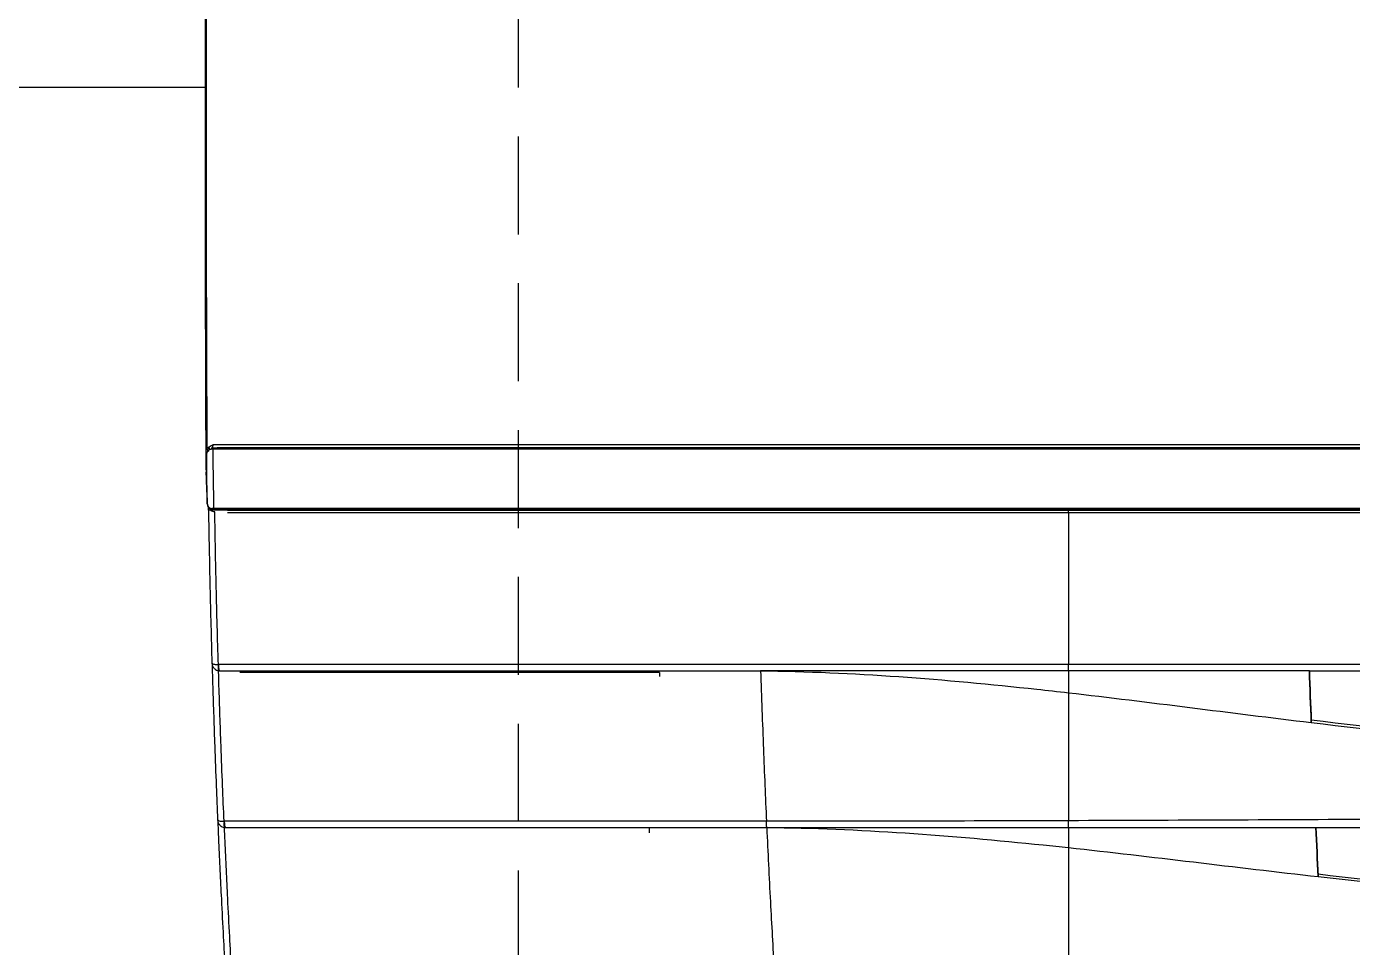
# Model space of a CAD drawing. Header units: inches. Extents: x -53835 to 52744, y -79586 to -50910.
# Drawn here: x 4675.4 to 4834, y -63775 to -63664.7 of the extents above; entities that cross this region are included whole.
import ezdxf

# ---------------------------------------------------------------- set-up
doc = ezdxf.new("R2010")
doc.units = ezdxf.units.IN
doc.header["$LTSCALE"] = 50
doc.header["$MEASUREMENT"] = 0
doc.linetypes.add('HID', pattern=[2.5, 1.5, -1])
doc.linetypes.add('HIDDEN', pattern=[0.375, 0.25, -0.125])
doc.layers.add('06-LIGHT', color=4, linetype='Continuous')
doc.layers.add('3.기호.계단선', color=30, linetype='Continuous')

# ---------------------------------------------------------------- blocks, each defined once
blk = doc.blocks.new('*U255')
at = {"color": 8}
for p, q in [((0.23, 194), (0.05, 194)), ((0.05, 194), (0.05, 194)), ((0.16, 193.19), (0.16, 193.19)), ((0.09, 190.49), (0.09, 190.49)), ((0.1, 190.56), (0.1, 190.56)), ((0.12, 189.44), (0.12, 189.43)), ((0.25, 186.81), (0.25, 186.8)), ((0.25, 186.81), (0.25, 186.8))]:
    blk.add_line(p, q, dxfattribs=at)
at = {"color": 1, "linetype": 'HIDDEN'}
blk.add_lwpolyline([(1179.94, 464.99), (1179.94, 14.99), (39.94, 14.99), (39.94, 464.99)], close=True, dxfattribs=at)
at = {"color": 8}
blk.add_arc((0.87, 193.8), 0.2, 90, 99.4283, dxfattribs=at)
for centre, major_axis, ratio, start_param, end_param in [((1.22, 194.01), (-1, -0.011), 0.000851, 5.81073, 6.230827), ((0.73, 193.82), (-0.5, 0.021), 0.710917, 0.074486, 0.971745), ((0.78, 194.01), (-0.436, 0.245), 0.699022, 0.689796, 1.432768), ((0.81, 194.06), (-0.393, 0.309), 0.676566, 0.870738, 1.553972), ((0.87, 193.8), (0.033, -0.197), 0.348188, 3.1344, 4.658358), ((0.87, 193.8), (0, -0.2), 0.351833, 3.141593, 4.716068), ((0.99, 193.8), (0, -0.2), 0.205027, 3.141593, 4.714452), ((1.09, 186.26), (0, -0.2), 0.201921, 4.714424, 6.229723), ((1.81, 166.3), (0.127, 0.79), 0.18902, 1.609012, 3.142438), ((1.84, 166.3), (0, -0.8), 0.192414, 4.720156, 6.283185), ((2.54, 146.3), (0.111, 0.792), 0.18309, 1.608242, 3.142333), ((2.57, 146.3), (0, -0.8), 0.1863, 4.724017, 6.283185)]:
    blk.add_ellipse(centre, major_axis=major_axis, ratio=ratio, start_param=start_param, end_param=end_param, dxfattribs=at)
for points, degree in [([(2.71, 360.02), (0.55, 324.73), (-0.33, 289.36), (0.05, 194)], 3), ([(0.23, 194), (-0.16, 289.37), (0.73, 324.74), (2.88, 360.03)], 3), ([(0.16, 193.19), (0.14, 192.41)], 1), ([(0.23, 193.81), (0.23, 193.88), (0.23, 193.94), (0.23, 194)], 3), ([(0.33, 194), (0.35, 194.02), (0.37, 194.04), (0.4, 194.05)], 3), ([(0.95, 193.8), (0.9, 193.8), (0.85, 193.8), (0.8, 193.8)], 3), ([(0.87, 194), (0.91, 194), (0.95, 194), (0.99, 194)], 3), ([(0.99, 194), (1.16, 194), (1.33, 194), (1.5, 194)], 3), ([(0.13, 191.87), (0.1, 190.56)], 1), ([(0.09, 190.49), (0.1, 190.62), (0.1, 190.75), (0.11, 190.87)], 3), ([(0.09, 190.49), (0.09, 190.49), (0.09, 190.49), (0.09, 190.49)], 3), ([(0.4, 186), (0.4, 186.16), (0.39, 186.31), (0.39, 186.47)], 3), ([(0.63, 186), (0.65, 186.05), (0.7, 186.11), (0.75, 186.14)], 3), ([(0.63, 186), (0.48, 185.99), (0.4, 185.99), (0.4, 185.99)], 3), ([(0.99, 186.05), (1, 186.05), (1, 186.05), (1, 186.05)], 3), ([(1, 186.05), (1.61, 186.05), (2.22, 186.05), (2.84, 186.05)], 3), ([(110.14, 185.7), (110.14, 185.8), (110.14, 185.9), (110.14, 185.9)], 3), ([(110.14, 185.7), (110.14, 179.23), (110.14, 172.76), (110.14, 166.3)], 3), ([(0.85, 166.47), (0.86, 166.15), (0.87, 165.82), (0.88, 165.5)], 3), ([(1.69, 166.29), (1.68, 166.29), (1.67, 166.29), (1.66, 166.3)], 3), ([(1.68, 165.51), (1.74, 165.5), (1.79, 165.5), (1.84, 165.5)], 3), ([(57.94, 165.3), (57.94, 165.13), (57.94, 164.95), (57.94, 164.78)], 3), ([(82.3, 165.5), (78.49, 165.5), (74.67, 165.5), (70.86, 165.5)], 3), ([(70.86, 165.5), (70.86, 165.5), (70.86, 165.5), (70.86, 165.5)], 3), ([(140.88, 165.5), (130.63, 165.5), (120.38, 165.5), (110.14, 165.5)], 3), ([(110.14, 165.5), (110.14, 164.56), (110.14, 163.63), (110.14, 162.71)], 3), ([(140.88, 165.5), (157.55, 165.5), (174.22, 165.5), (190.88, 165.5)], 3), ([(141.12, 158.9), (141.04, 161.1), (140.96, 163.3), (140.88, 165.5)], 3), ([(140.89, 165.5), (140.96, 163.35), (141.04, 161.2), (141.12, 159.05)], 3), ([(110.14, 162.71), (120.49, 161.52), (130.79, 160.13), (141.12, 158.9)], 3), ([(141.11, 159.15), (141.12, 159.09), (141.12, 159), (141.12, 158.9)], 3), ([(1.58, 146.46), (1.59, 146.14), (1.6, 145.82), (1.62, 145.5)], 3), ([(2.42, 146.29), (2.41, 146.29), (2.4, 146.29), (2.39, 146.29)], 3), ([(110.14, 146.36), (97.28, 146.32), (84.43, 146.29), (71.6, 146.29)], 3), ([(2.43, 145.51), (2.48, 145.5), (2.52, 145.5), (2.57, 145.5)], 3), ([(3.13, 145.5), (3.13, 145.5), (3.13, 145.5), (3.13, 145.5)], 3), ([(56.64, 145.5), (56.64, 145.27), (56.64, 145.03), (56.64, 144.8)], 3), ([(71.64, 145.5), (84.46, 145.5), (97.29, 145.5), (110.14, 145.5)], 3), ([(71.64, 145.5), (71.64, 145.5), (71.64, 145.5), (71.64, 145.5)], 3), ([(110.14, 145.5), (114.89, 145.5), (119.64, 145.5), (124.39, 145.5)], 3), ([(110.14, 145.5), (110.14, 144.63), (110.14, 143.77), (110.14, 142.93)], 3), ([(124.39, 145.5), (130.16, 145.5), (135.93, 145.5), (141.7, 145.5)], 3), ([(141.7, 145.5), (158.38, 145.5), (175.07, 145.5), (191.76, 145.5)], 3), ([(142.02, 139.22), (141.91, 141.31), (141.8, 143.41), (141.7, 145.5)], 3), ([(141.7, 145.5), (141.81, 143.43), (141.91, 141.36), (142.01, 139.3)], 3), ([(110.14, 142.93), (120.79, 141.78), (131.39, 140.42), (142.02, 139.22)], 3), ([(142, 139.53), (142, 139.55), (142, 139.56), (142, 139.56)], 3), ([(142, 139.53), (142.02, 139.48), (142.02, 139.36), (142.02, 139.22)], 3)]:
    blk.add_open_spline(points, degree=degree, dxfattribs=at)
for points, knots in [([(0.05, 194), (0.05, 193.53), (0.06, 193.07), (0.07, 192.25), (0.07, 191.9), (0.08, 191.2), (0.09, 190.84), (0.09, 190.49)], [0, 0, 0, 0, 0.399294, 0.399294, 0.699647, 0.699647, 1, 1, 1, 1]), ([(0.16, 193.19), (0.15, 192.75), (0.14, 192.31), (0.12, 191.43), (0.11, 191), (0.1, 190.56)], [0, 0, 0, 0, 0.5, 0.5, 1, 1, 1, 1]), ([(0.8, 193.8), (0.74, 193.79), (0.68, 193.78), (0.54, 193.73), (0.47, 193.69), (0.34, 193.6), (0.28, 193.53), (0.19, 193.38), (0.16, 193.28), (0.16, 193.19)], [0, 0, 0, 0, 0.154456, 0.154456, 0.374956, 0.374956, 0.653826, 0.653826, 1, 1, 1, 1]), ([(0.25, 186.81), (0.24, 187.01), (0.24, 187.2), (0.22, 188.27), (0.21, 189.13), (0.19, 190.87), (0.18, 191.73), (0.16, 192.79), (0.16, 192.99), (0.16, 193.19)], [0, 0, 0, 0, 0.092547, 0.092547, 0.500171, 0.500171, 0.907796, 0.907796, 1, 1, 1, 1]), ([(0.23, 193.81), (0.23, 193.87), (0.26, 193.93), (0.32, 193.99), (0.33, 194), (0.33, 194)], [0, 0, 0, 0, 0.894177, 0.894177, 1, 1, 1, 1]), ([(0.4, 194.05), (0.43, 194.07), (0.47, 194.09), (0.58, 194.16), (0.66, 194.21), (0.79, 194.28), (0.82, 194.29), (0.88, 194.32), (0.9, 194.34), (0.95, 194.36), (0.96, 194.37), (0.98, 194.38), (0.99, 194.38), (1, 194.39), (1.01, 194.39), (1.01, 194.4), (1.02, 194.4), (1.02, 194.4), (1.02, 194.4), (1.03, 194.4)], [0, 0, 0, 0, 0.211843, 0.211843, 0.618776, 0.618776, 0.759942, 0.759942, 0.870728, 0.870728, 0.929874, 0.929874, 0.961875, 0.961875, 0.979256, 0.979256, 0.992466, 0.992466, 1, 1, 1, 1]), ([(1.03, 194.4), (1.03, 194.4), (1.02, 194.4), (1.02, 194.39), (1.02, 194.39), (1.02, 194.38), (1.01, 194.38), (1.01, 194.36), (1, 194.36), (0.99, 194.33), (0.99, 194.32), (0.97, 194.28), (0.95, 194.25), (0.92, 194.19), (0.91, 194.15), (0.87, 194.07), (0.86, 194.03), (0.84, 193.99)], [0, 0, 0, 0, 0.013568, 0.013568, 0.037214, 0.037214, 0.068468, 0.068468, 0.126077, 0.126077, 0.232683, 0.232683, 0.432706, 0.432706, 0.68324, 0.68324, 1, 1, 1, 1]), ([(0.9, 193.94), (5.81, 193.94), (10.75, 193.94), (20.63, 193.94), (25.58, 193.94), (40.44, 193.94), (50.37, 193.94), (80.23, 193.94), (100.21, 193.94), (140.17, 193.94), (160.16, 193.94), (200.13, 193.94), (220.12, 193.94), (320.05, 193.94), (400, 193.94), (479.94, 193.94)], [0, 0, 0, 0, 0.03125, 0.03125, 0.0625, 0.0625, 0.125, 0.125, 0.25, 0.25, 0.375, 0.375, 0.5, 0.5, 1, 1, 1, 1]), ([(479.94, 193.8), (400.01, 193.8), (320.07, 193.8), (220.16, 193.8), (200.17, 193.8), (160.21, 193.8), (140.22, 193.8), (100.27, 193.8), (80.31, 193.8), (50.44, 193.8), (40.5, 193.8), (25.63, 193.8), (20.67, 193.8), (10.79, 193.8), (5.84, 193.8), (0.95, 193.8)], [0, 0, 0, 0, 0.5, 0.5, 0.625, 0.625, 0.75, 0.75, 0.875, 0.875, 0.9375, 0.9375, 0.96875, 0.96875, 1, 1, 1, 1]), ([(0.95, 193.8), (0.95, 193.4), (0.96, 193.01), (0.97, 191.74), (0.98, 190.88), (1.01, 189.14), (1.02, 188.28), (1.04, 187.03), (1.05, 186.64), (1.05, 186.26)], [0, 0, 0, 0, 0.157944, 0.157944, 0.502409, 0.502409, 0.846873, 0.846873, 1, 1, 1, 1]), ([(1.03, 194.4), (4.91, 194.37), (8.8, 194.41), (16.61, 194.41), (20.52, 194.41), (32.26, 194.41), (40.12, 194.41), (63.7, 194.41), (79.47, 194.41), (111.03, 194.41), (126.83, 194.41), (158.43, 194.41), (174.24, 194.41), (190.04, 194.41)], [0, 0, 0, 0, 0.0625, 0.0625, 0.125, 0.125, 0.25, 0.25, 0.5, 0.5, 0.75, 0.75, 1, 1, 1, 1]), ([(189.04, 194), (186.07, 194), (183.09, 194), (160.13, 194), (140.14, 194), (100.18, 194), (80.2, 194), (50.34, 194), (40.41, 194), (25.55, 194), (20.6, 194), (10.93, 194), (6.2, 194), (1.5, 194)], [0, 0, 0, 0, 0.047401, 0.047401, 0.366063, 0.366063, 0.684724, 0.684724, 0.844055, 0.844055, 0.92372, 0.92372, 1, 1, 1, 1]), ([(0.1, 190.56), (0.1, 190.49), (0.1, 190.42), (0.1, 190.26), (0.1, 190.17), (0.1, 190), (0.1, 189.91), (0.1, 189.74), (0.11, 189.65), (0.11, 189.53), (0.11, 189.48), (0.12, 189.44)], [0, 0, 0, 0, 0.214453, 0.214453, 0.429132, 0.429132, 0.640881, 0.640881, 0.851843, 0.851843, 1, 1, 1, 1]), ([(0.12, 189.44), (0.14, 189), (0.16, 188.56), (0.2, 187.68), (0.22, 187.25), (0.25, 186.81)], [0, 0, 0, 0, 0.5, 0.5, 1, 1, 1, 1]), ([(0.25, 186.81), (0.25, 186.74), (0.26, 186.68), (0.33, 186.53), (0.38, 186.45), (0.51, 186.34), (0.58, 186.3), (0.66, 186.26), (0.67, 186.26), (0.69, 186.25)], [0, 0, 0, 0, 0.291599, 0.291599, 0.694986, 0.694986, 0.955686, 0.955686, 1, 1, 1, 1]), ([(0.26, 186.8), (0.26, 186.69), (0.3, 186.48), (0.48, 186.21), (0.66, 186.1), (0.76, 186.06)], [0, 0, 0, 0, 0.370538, 0.716833, 1, 1, 1, 1]), ([(0.77, 186.05), (0.77, 186.05), (0.76, 186.05), (0.75, 186.06), (0.74, 186.06), (0.72, 186.07), (0.72, 186.08), (0.71, 186.09), (0.7, 186.11), (0.69, 186.14), (0.69, 186.16), (0.68, 186.2), (0.68, 186.23), (0.69, 186.25), (0.69, 186.25), (0.69, 186.25)], [0, 0, 0, 0, 0.0305, 0.0305, 0.248677, 0.248677, 0.304697, 0.304697, 0.529926, 0.529926, 0.756562, 0.756562, 0.983109, 0.983109, 1, 1, 1, 1]), ([(0.69, 186.25), (0.7, 186.25), (0.72, 186.25), (0.84, 186.26), (0.94, 186.26), (1.05, 186.26)], [0, 0, 0, 0, 0.159863, 0.159863, 1, 1, 1, 1]), ([(1.05, 186.26), (5.95, 186.26), (10.89, 186.26), (20.78, 186.26), (25.73, 186.26), (40.61, 186.26), (50.55, 186.26), (80.42, 186.26), (100.38, 186.26), (140.31, 186.26), (160.28, 186.26), (200.24, 186.26), (220.22, 186.26), (320.11, 186.26), (400.03, 186.26), (479.94, 186.26)], [0, 0, 0, 0, 0.03125, 0.03125, 0.0625, 0.0625, 0.125, 0.125, 0.25, 0.25, 0.375, 0.375, 0.5, 0.5, 1, 1, 1, 1]), ([(0.4, 186), (0.45, 182.72), (0.52, 179.43), (0.66, 172.92), (0.75, 169.7), (0.84, 166.47)], [0, 0, 0, 0, 0.504534, 0.504534, 1, 1, 1, 1]), ([(1.2, 185.82), (1.11, 185.82), (1.03, 185.83), (0.87, 185.87), (0.8, 185.89), (0.7, 185.95), (0.66, 185.97), (0.63, 186)], [0, 0, 0, 0, 0.3816, 0.3816, 0.752011, 0.752011, 1, 1, 1, 1]), ([(1.09, 186.06), (1, 186.06), (0.92, 186.06), (0.82, 186.06), (0.79, 186.05), (0.77, 186.05)], [0, 0, 0, 0, 0.750656, 0.750656, 1, 1, 1, 1]), ([(0.77, 186.05), (0.77, 186.05), (0.78, 186.05), (0.8, 186.05), (0.81, 186.05), (0.84, 186.05), (0.86, 186.05), (0.92, 186.05), (0.96, 186.05), (0.99, 186.05)], [0, 0, 0, 0, 0.113501, 0.113501, 0.256211, 0.256211, 0.505873, 0.505873, 1, 1, 1, 1]), ([(479.94, 186.06), (400.03, 186.06), (320.12, 186.06), (220.24, 186.06), (200.26, 186.06), (160.31, 186.06), (140.32, 186.06), (100.39, 186.06), (80.43, 186.06), (50.57, 186.06), (40.64, 186.06), (25.77, 186.06), (20.81, 186.06), (10.93, 186.06), (5.99, 186.06), (1.09, 186.06)], [0, 0, 0, 0, 0.5, 0.5, 0.625, 0.625, 0.75, 0.75, 0.875, 0.875, 0.9375, 0.9375, 0.96875, 0.96875, 1, 1, 1, 1]), ([(1.66, 166.3), (1.56, 169.59), (1.47, 172.87), (1.32, 179.38), (1.26, 182.6), (1.2, 185.82)], [0, 0, 0, 0, 0.505483, 0.505483, 1, 1, 1, 1]), ([(110.14, 185.7), (92.03, 185.7), (73.95, 185.7), (46.89, 185.7), (37.88, 185.7), (20.18, 185.7), (11.47, 185.7), (2.83, 185.7)], [0, 0, 0, 0, 0.503675, 0.503675, 0.755513, 0.755513, 1, 1, 1, 1]), ([(2.84, 186.05), (2.84, 186.04), (2.84, 186.03), (2.84, 186.02), (2.84, 186.02), (2.84, 186.02)], [0, 0, 0, 0, 0.865418, 0.865418, 1, 1, 1, 1]), ([(2.84, 186.02), (7.73, 186.02), (12.66, 186.02), (22.51, 186.02), (27.44, 186.02), (42.25, 186.02), (52.15, 186.02), (81.91, 186.02), (101.8, 186.02), (141.56, 186.02), (161.46, 186.02), (201.24, 186.02), (221.14, 186.02), (320.6, 186.02), (400.17, 186.02), (479.74, 186.02)], [0, 0, 0, 0, 0.03125, 0.03125, 0.0625, 0.0625, 0.125, 0.125, 0.25, 0.25, 0.375, 0.375, 0.5, 0.5, 1, 1, 1, 1]), ([(190.37, 185.7), (187.64, 185.7), (184.9, 185.7), (171.66, 185.7), (161.16, 185.7), (143.9, 185.7), (137.14, 185.7), (123.64, 185.7), (116.89, 185.7), (110.14, 185.7)], [0, 0, 0, 0, 0.1022, 0.1022, 0.494985, 0.494985, 0.747578, 0.747578, 1, 1, 1, 1]), ([(0.84, 166.47), (0.84, 166.47), (0.84, 166.47), (0.85, 166.45), (0.85, 166.44), (0.89, 166.41), (0.91, 166.4), (1, 166.36), (1.08, 166.35), (1.23, 166.32), (1.31, 166.31), (1.47, 166.3), (1.56, 166.3), (1.66, 166.3)], [0, 0, 0, 0, 0.004657, 0.004657, 0.171177, 0.171177, 0.329676, 0.329676, 0.60266, 0.60266, 0.791779, 0.791779, 1, 1, 1, 1]), ([(0.84, 166.47), (0.84, 166.47), (0.84, 166.47), (0.85, 166.39), (0.86, 166.31), (0.9, 166.17), (0.92, 166.1), (1.02, 165.93), (1.1, 165.83), (1.26, 165.69), (1.33, 165.64), (1.5, 165.56), (1.59, 165.53), (1.68, 165.51)], [0, 0, 0, 0, 0.004657, 0.004657, 0.171178, 0.171178, 0.329678, 0.329678, 0.602664, 0.602664, 0.791782, 0.791782, 1, 1, 1, 1]), ([(110.14, 166.3), (91.98, 166.29), (73.83, 166.29), (46.68, 166.29), (37.64, 166.29), (19.62, 166.29), (10.61, 166.29), (1.69, 166.29)], [0, 0, 0, 0, 0.5, 0.5, 0.75, 0.75, 1, 1, 1, 1]), ([(110.14, 165.5), (110.14, 165.53), (110.14, 165.59), (110.14, 165.93), (110.14, 166.18), (110.14, 166.3)], [0, 0, 0, 0, 0.392645, 0.726209, 1, 1, 1, 1]), ([(190.88, 166.3), (177.42, 166.3), (163.96, 166.3), (137.05, 166.3), (123.59, 166.3), (110.14, 166.3)], [0, 0, 0, 0, 0.5, 0.5, 1, 1, 1, 1]), ([(0.88, 165.5), (0.88, 165.5), (0.88, 165.5), (0.9, 164.83), (0.92, 164.16), (1.02, 160.96), (1.1, 158.41), (1.26, 154.17), (1.32, 152.47), (1.45, 149.34), (1.51, 147.9), (1.57, 146.46)], [0, 0, 0, 0, 0.000003, 0.000003, 0.105523, 0.105523, 0.506415, 0.506415, 0.773572, 0.773572, 1, 1, 1, 1]), ([(2.39, 146.29), (2.33, 147.8), (2.26, 149.32), (2.13, 152.53), (2.07, 154.24), (1.91, 158.5), (1.82, 161.06), (1.72, 164.24), (1.71, 164.87), (1.69, 165.5), (1.69, 165.5), (1.69, 165.5)], [0, 0, 0, 0, 0.235766, 0.235766, 0.501866, 0.501866, 0.901174, 0.901174, 0.999997, 0.999997, 1, 1, 1, 1]), ([(1.84, 165.5), (7.54, 165.5), (13.28, 165.5), (24.76, 165.5), (30.51, 165.5), (47.77, 165.5), (59.31, 165.5), (70.86, 165.5)], [0, 0, 0, 0, 0.25, 0.25, 0.5, 0.5, 1, 1, 1, 1]), ([(57.94, 165.3), (48.98, 165.3), (40.03, 165.3), (22.17, 165.3), (13.25, 165.3), (4.39, 165.3)], [0, 0, 0, 0, 0.5, 0.5, 1, 1, 1, 1]), ([(70.86, 165.5), (70.97, 162.18), (71.19, 155.78), (71.46, 149.36), (71.6, 146.29)], [0, 0, 0, 0, 0.520592, 1, 1, 1, 1]), ([(70.86, 165.5), (82.61, 165.39), (95.74, 164.32), (108.79, 162.86), (110.14, 162.71)], [0, 0, 0, 0, 0.896674, 1, 1, 1, 1]), ([(110.14, 165.5), (108.71, 165.5), (99.42, 165.5), (90.14, 165.5), (82.3, 165.5)], [0, 0, 0, 0, 0.154173, 1, 1, 1, 1]), ([(110.14, 162.71), (110.14, 161.41), (110.14, 158.78), (110.14, 154.74), (110.14, 150.59), (110.14, 147.78), (110.14, 146.36)], [0, 0, 0, 0, 0.241342, 0.488803, 0.74188, 1, 1, 1, 1]), ([(141.11, 159.15), (141.11, 159.19), (141.11, 159.22), (141.11, 159.24), (141.11, 159.24), (141.11, 159.24)], [0, 0, 0, 0, 0.64921, 0.64921, 1, 1, 1, 1]), ([(141.11, 159.24), (149.25, 158.25), (157.41, 157.33), (170.87, 156.21), (176.16, 155.87), (184.11, 155.58), (186.76, 155.52), (190.04, 155.49), (190.67, 155.49), (191.3, 155.49)], [0, 0, 0, 0, 0.489588, 0.489588, 0.804968, 0.804968, 0.962658, 0.962658, 1, 1, 1, 1]), ([(141.12, 158.9), (149.27, 157.92), (157.42, 157.03), (170.88, 155.95), (176.17, 155.62), (184.12, 155.33), (186.76, 155.27), (190.05, 155.24), (190.68, 155.23), (191.31, 155.23)], [0, 0, 0, 0, 0.48935, 0.48935, 0.804749, 0.804749, 0.962448, 0.962448, 1, 1, 1, 1]), ([(1.57, 146.46), (1.57, 146.46), (1.57, 146.46), (1.57, 146.44), (1.58, 146.42), (1.62, 146.4), (1.64, 146.38), (1.73, 146.35), (1.81, 146.33), (1.97, 146.31), (2.04, 146.3), (2.2, 146.29), (2.3, 146.29), (2.39, 146.29)], [0, 0, 0, 0, 0.004636, 0.004636, 0.174157, 0.174157, 0.335163, 0.335163, 0.60541, 0.60541, 0.79332, 0.79332, 1, 1, 1, 1]), ([(1.57, 146.46), (1.57, 146.46), (1.57, 146.45), (1.57, 146.37), (1.59, 146.3), (1.63, 146.15), (1.66, 146.08), (1.75, 145.91), (1.84, 145.81), (2, 145.67), (2.07, 145.63), (2.24, 145.55), (2.33, 145.52), (2.43, 145.51)], [0, 0, 0, 0, 0.004636, 0.004636, 0.174161, 0.174161, 0.335167, 0.335167, 0.60541, 0.60541, 0.793318, 0.793318, 1, 1, 1, 1]), ([(71.6, 146.29), (60.01, 146.29), (48.45, 146.29), (25.37, 146.29), (13.84, 146.29), (2.42, 146.29)], [0, 0, 0, 0, 0.5, 0.5, 1, 1, 1, 1]), ([(71.64, 145.5), (71.64, 145.51), (71.63, 145.54), (71.62, 145.72), (71.61, 145.98), (71.6, 146.19), (71.6, 146.29)], [0, 0, 0, 0, 0.261766, 0.499771, 0.747287, 1, 1, 1, 1]), ([(191.7, 146.67), (178.11, 146.67), (164.51, 146.6), (137.32, 146.47), (123.72, 146.4), (110.14, 146.36)], [0, 0, 0, 0, 0.5, 0.5, 1, 1, 1, 1]), ([(110.14, 145.5), (110.14, 145.53), (110.14, 145.59), (110.14, 145.97), (110.14, 146.24), (110.14, 146.36)], [0, 0, 0, 0, 0.391416, 0.725001, 1, 1, 1, 1]), ([(1.62, 145.5), (1.62, 145.5), (1.62, 145.5), (1.64, 144.87), (1.67, 144.25), (1.81, 141.21), (1.92, 138.79), (2.12, 134.75), (2.2, 133.14), (2.36, 130.16), (2.44, 128.8), (2.51, 127.44)], [0, 0, 0, 0, 0.000003, 0.000003, 0.104408, 0.104408, 0.506463, 0.506463, 0.77438, 0.77438, 1, 1, 1, 1]), ([(3.34, 127.28), (3.26, 128.72), (3.18, 130.15), (3.02, 133.2), (2.94, 134.83), (2.74, 138.88), (2.62, 141.31), (2.49, 144.33), (2.46, 144.91), (2.44, 145.5), (2.44, 145.5), (2.44, 145.5)], [0, 0, 0, 0, 0.235564, 0.235564, 0.502554, 0.502554, 0.903218, 0.903218, 0.999997, 0.999997, 1, 1, 1, 1]), ([(2.57, 145.5), (13.97, 145.5), (25.48, 145.5), (48.52, 145.5), (60.07, 145.5), (71.64, 145.5)], [0, 0, 0, 0, 0.5, 0.5, 1, 1, 1, 1]), ([(71.64, 145.5), (71.78, 142.34), (72.08, 136.27), (72.42, 130.19), (72.59, 127.29)], [0, 0, 0, 0, 0.521593, 1, 1, 1, 1]), ([(71.64, 145.5), (83.4, 145.39), (96.26, 144.4), (109.07, 143.04), (110.14, 142.93)], [0, 0, 0, 0, 0.916145, 1, 1, 1, 1]), ([(110.14, 142.93), (110.14, 141.69), (110.14, 139.2), (110.14, 135.36), (110.14, 131.4), (110.14, 128.71), (110.14, 127.36)], [0, 0, 0, 0, 0.240345, 0.487395, 0.740764, 1, 1, 1, 1]), ([(142, 139.56), (150.16, 138.62), (158.34, 137.74), (171.83, 136.68), (177.12, 136.36), (185.08, 136.08), (187.73, 136.02), (191.02, 136), (191.64, 135.99), (192.27, 135.99)], [0, 0, 0, 0, 0.489674, 0.489674, 0.805044, 0.805044, 0.962728, 0.962728, 1, 1, 1, 1]), ([(142.02, 139.22), (142.02, 139.23), (142.02, 139.24), (142.02, 139.26), (142.02, 139.28), (142.01, 139.3)], [0, 0, 0, 0, 0.330714, 0.330714, 1, 1, 1, 1]), ([(142.02, 139.22), (150.18, 138.29), (158.35, 137.45), (171.84, 136.43), (177.13, 136.11), (185.08, 135.84), (187.74, 135.78), (191.02, 135.75), (191.65, 135.75), (192.28, 135.74)], [0, 0, 0, 0, 0.489359, 0.489359, 0.804752, 0.804752, 0.962449, 0.962449, 1, 1, 1, 1])]:
    blk.add_open_spline(points, degree=3, knots=knots, dxfattribs=at)
blk = doc.blocks.new('acqkd')
at = {"layer": '06-LIGHT', "xscale": 0.9375580759604136, "yscale": 0.9375580759604136, "zscale": 0.9375580759604136, "rotation": 359.9999999999999}
blk.add_blockref('*U255', (1570160.06, 1746418.47), dxfattribs=at)

msp = doc.modelspace()

# ---------------------------------------------------------------- linework, layer by layer
at = {"layer": '3.기호.계단선', "linetype": 'HID'}
msp.add_lwpolyline([(4696.909, -63672.002), (4236.995, -63672.002), (4236.995, -63892.002), (3003.019, -63892.002)], dxfattribs=at)

# ---------------------------------------------------------------- block references
at = {"color": 0}
msp.add_blockref('acqkd', (-1565463.283, -1810315.475), dxfattribs=at)

doc.saveas('drawing.dxf')
